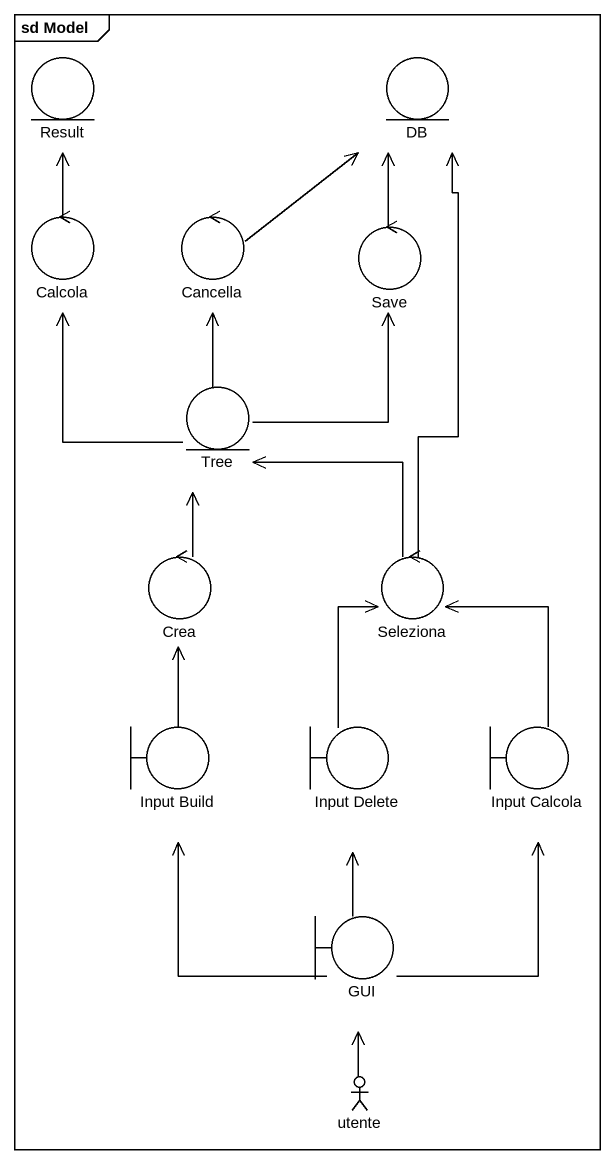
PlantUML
@startuml
mainframe sd Model
entity Result
entity DB
control Calcola
control Cancella
control Save
entity Tree
control Crea
control Seleziona
boundary "Input Build" as Input_Build
boundary "Input Delete" as Input_Delete
boundary "Input Calcola" as Input_Calcola
boundary GUI
actor utente
Calcola -up-> Result
Cancella -up-> DB
Save -up-> DB
Tree -up-> Calcola
Tree -up-> Cancella
Tree -up-> Save
Crea -up-> Tree
Seleziona -up-> DB
Seleziona -up-> Tree
Input_Build -up-> Crea
Input_Delete -up-> Seleziona
Input_Calcola -up-> Seleziona
GUI -up-> Input_Build
GUI -up-> Input_Delete
GUI -up-> Input_Calcola
utente -up-> GUI
@enduml
